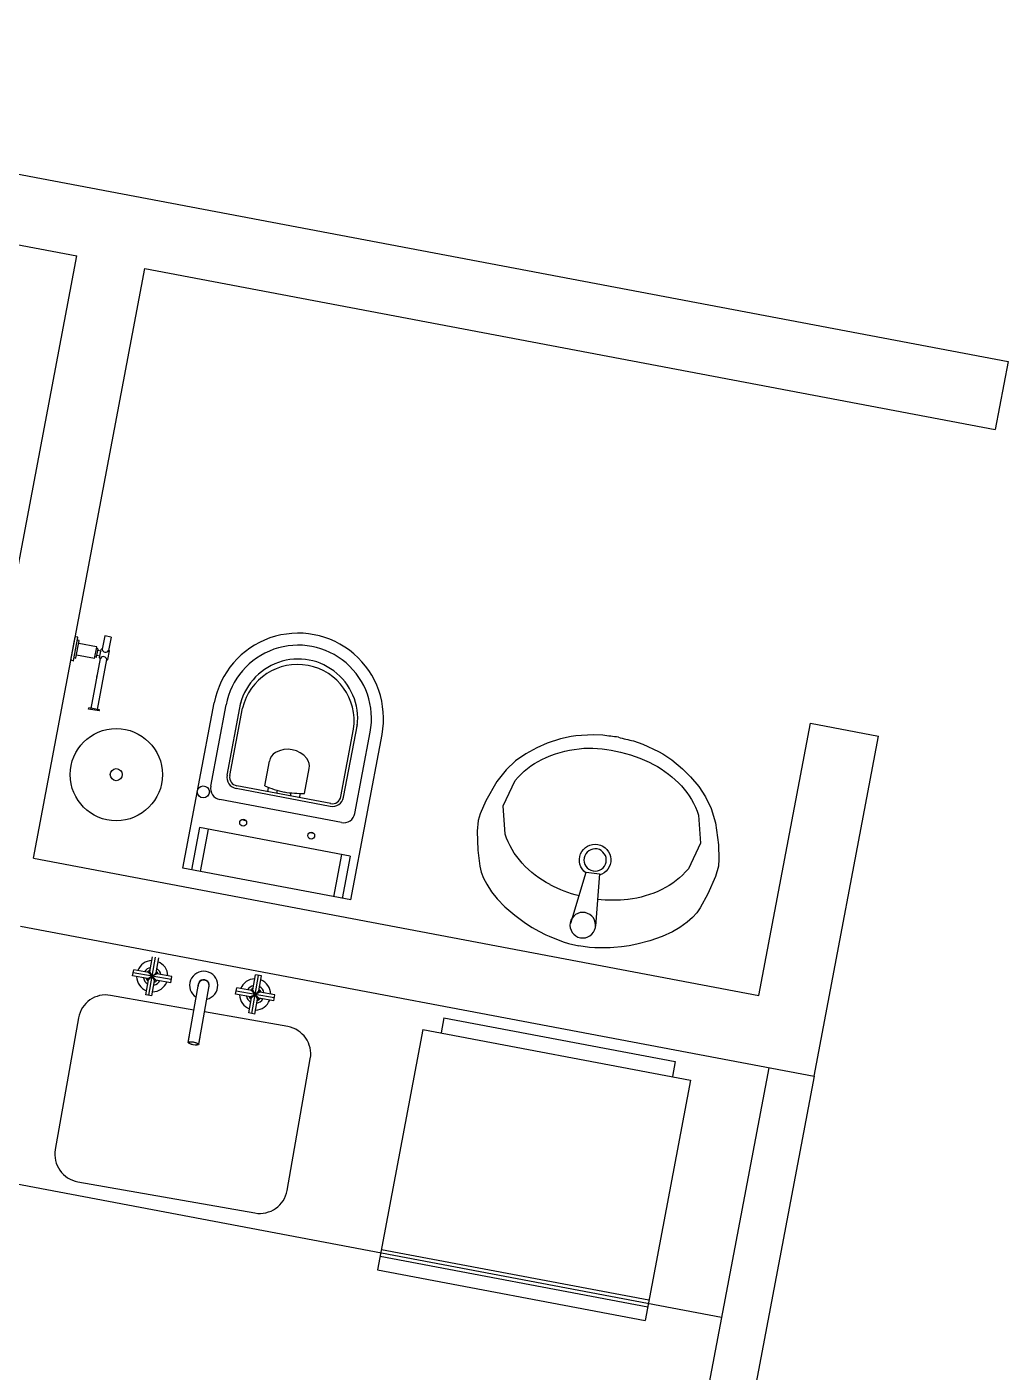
# Model space of a CAD drawing. Header units: inches. Extents: x -18604 to 2753, y -9056 to 3482.
# Drawn here: x -1867 to -1654.4, y -4151.5 to -3860 of the extents above; entities that cross this region are included whole.
import ezdxf

# ---------------------------------------------------------------- set-up
doc = ezdxf.new("R2010")
doc.units = ezdxf.units.IN
doc.linetypes.add('CONTINU', pattern=[0])
for name, color, linetype in [('Linha Fina', 253, 'Continuous'), ('MOVEIS', 2, 'Continuous'), ('Parede', 6, 'Continuous'), ('Parede Baixo', 4, 'Continuous')]:
    doc.layers.add(name, color=color, linetype=linetype)

msp = doc.modelspace()

# ---------------------------------------------------------------- linework, layer by layer
at = {"layer": 'Linha Fina'}
for p, q in [((-1857.49, -3997.29, -1754.51), (-1856.52, -3992.18, -1754.51)), ((-1856.89, -3997.35, -1754.51), (-1855.94, -3992.34, -1754.51)), ((-1855.98, -3992.28, -1754.51), (-1856.52, -3992.18, -1754.51)), ((-1856.38, -3996.79, -1754.51), (-1855.67, -3993.05, -1754.51)), ((-1855.71, -3992.99, -1754.51), (-1856, -3992.94, -1754.51)), ((-1850.13, -3992.02, -1754.51), (-1850.68, -3994.91, -1754.51)), ((-1850.13, -3992.02, -1754.51), (-1850.68, -3994.91, -1754.51)), ((-1848.76, -3992.28, -1754.51), (-1849.3, -3995.17, -1754.51)), ((-1852.38, -3996.93, -1754.51), (-1856.26, -3996.2, -1754.51)), ((-1851.9, -3994.38, -1754.51), (-1855.78, -3993.64, -1754.51)), ((-1852.33, -3996.89, -1754.51), (-1851.86, -3994.44, -1754.51)), ((-1851.91, -3996.56, -1754.51), (-1851.59, -3994.89, -1754.51)), ((-1851.63, -3994.83, -1754.51), (-1851.88, -3994.79, -1754.51)), ((-1851.22, -3996.41, -1754.51), (-1851.86, -3996.29, -1754.51)), ((-1851, -3995.28, -1754.51), (-1851.64, -3995.16, -1754.51)), ((-1851.24, -3996.79, -1754.51), (-1850.88, -3994.93, -1754.51)), ((-1850.68, -3994.91, -1754.51), (-1850.83, -3994.89, -1754.51)), ((-1849.47, -3997.13, -1754.51), (-1849.12, -3995.26, -1754.51)), ((-1849.16, -3995.2, -1754.51), (-1849.3, -3995.17, -1754.51)), ((-1856.95, -3997.39, -1754.51), (-1857.49, -3997.29, -1754.51)), ((-1856.43, -3996.83, -1754.51), (-1856.73, -3996.77, -1754.51)), ((-1853.1, -4007.72, -1754.51), (-1851.05, -3996.88, -1754.51)), ((-1851.96, -3996.6, -1754.51), (-1852.21, -3996.56, -1754.51)), ((-1851.73, -4007.98, -1754.51), (-1849.67, -3997.14, -1754.51)), ((-1851.05, -3996.88, -1754.51), (-1851.2, -3996.85, -1754.51)), ((-1849.53, -3997.17, -1754.51), (-1849.67, -3997.14, -1754.51)), ((-1851.95, -4001.63, -1754.51), (-1851.74, -4000.51, -1754.51)), ((-1853.62, -4007.85, -1754.51), (-1853.58, -4007.63, -1754.51)), ((-1851.34, -4008.28, -1754.51), (-1853.62, -4007.85, -1754.51)), ((-1851.29, -4008.06, -1754.51), (-1853.58, -4007.63, -1754.51)), ((-1851.34, -4008.28, -1754.51), (-1851.29, -4008.06, -1754.51)), ((-1820.45, -4031.82, -1754.51), (-1819.6, -4031.98, -1754.51)), ((-1805.71, -4034.61, -1754.51), (-1804.86, -4034.77, -1754.51))]:
    msp.add_line(p, q, dxfattribs=at)
at = {"layer": 'Linha Fina', "linetype": 'CONTINU'}
for p in [(-1850.03, -3992.04, -1754.51), (-1848.76, -3992.28, -1754.51)]:
    msp.add_line(p, (-1850.13, -3992.02, -1754.51), dxfattribs=at)
at = {"layer": 'Linha Fina', "color": 253, "lineweight": 0}
for p, q in [((-1853.58, -4007.63, -1754.51), (-1853.62, -4007.85, -1754.51)), ((-1853.62, -4007.85, -1754.51), (-1851.34, -4008.28, -1754.51)), ((-1853.1, -4007.72, -1754.51), (-1853.58, -4007.63, -1754.51)), ((-1852.69, -4005.56, -1754.51), (-1853.1, -4007.72, -1754.51)), ((-1851.73, -4007.98, -1754.51), (-1851.32, -4005.82, -1754.51)), ((-1851.29, -4008.06, -1754.51), (-1851.73, -4007.98, -1754.51)), ((-1851.34, -4008.28, -1754.51), (-1851.29, -4008.06, -1754.51))]:
    msp.add_line(p, q, dxfattribs=at)
at = {"layer": 'Linha Fina'}
for radius in [10, 1.31]:
    msp.add_circle((-1847.63, -4022.07, -1754.51), radius, dxfattribs=at)
for centre, radius, start, end in [((-1856, -3992.89, -1754.51), 0.05, 169.2862, 259.2862), ((-1855.99, -3992.33, -1754.51), 0.05, 349.2862, 79.2862), ((-1855.72, -3993.04, -1754.51), 0.05, 349.2862, 79.2862), ((-1851.89, -3994.84, -1754.51), 0.05, 79.2862, 169.2862), ((-1851.91, -3994.43, -1754.51), 0.05, 349.2862, 79.2862), ((-1851.64, -3994.88, -1754.51), 0.05, 349.2862, 79.2862), ((-1850.99, -3995.24, -1754.51), 0.05, 259.2862, 349.2862), ((-1850.84, -3994.93, -1754.51), 0.05, 79.2862, 169.2862), ((-1849.95, -3994.81, -1754.51), 0.74, 188.212, 330.3605), ((-1849.16, -3995.25, -1754.51), 0.05, 349.2862, 79.2862), ((-1856.94, -3997.34, -1754.51), 0.05, 259.2862, 349.2862), ((-1856.74, -3996.82, -1754.51), 0.05, 79.2862, 169.2862), ((-1856.43, -3996.78, -1754.51), 0.05, 259.2862, 349.2862), ((-1852.37, -3996.88, -1754.51), 0.05, 259.2862, 349.2862), ((-1852.2, -3996.51, -1754.51), 0.05, 169.2862, 259.2862), ((-1851.96, -3996.55, -1754.51), 0.05, 259.2862, 349.2862), ((-1851.19, -3996.8, -1754.51), 0.05, 169.2862, 259.2862), ((-1851.23, -3996.46, -1754.51), 0.05, 349.2862, 79.2862), ((-1850.41, -3997.24, -1754.51), 0.74, 8.212, 150.3605), ((-1849.52, -3997.12, -1754.51), 0.05, 259.2862, 349.2862)]:
    msp.add_arc(centre, radius, start, end, dxfattribs=at)
at = {"layer": 'MOVEIS'}
for p, q in [((-1833.19, -4042.35, -1754.51), (-1826.41, -4006.48, -1754.51)), ((-1827.18, -4024.55, -1754.51), (-1823.85, -4006.97, -1754.51)), ((-1823.63, -4022.17, -1754.51), (-1820.65, -4006.42, -1754.51)), ((-1823.04, -4022.28, -1754.51), (-1820.27, -4007.65, -1754.51)), ((-1798.96, -4026.83, -1754.51), (-1796.2, -4012.2, -1754.51)), ((-1798.37, -4026.95, -1754.51), (-1795.39, -4011.2, -1754.51)), ((-1796.84, -4049.23, -1754.51), (-1790.05, -4013.36, -1754.51)), ((-1795.94, -4030.46, -1754.51), (-1792.61, -4012.88, -1754.51)), ((-1815.47, -4024.51, -1754.51), (-1814.45, -4019.13, -1754.51)), ((-1806.82, -4026.15, -1754.51), (-1805.81, -4020.77, -1754.51)), ((-1801.3, -4028.94, -1754.51), (-1821.63, -4025.09, -1754.51)), ((-1801.18, -4028.35, -1754.51), (-1821.52, -4024.5, -1754.51)), ((-1814.79, -4025.77, -1754.51), (-1814.62, -4024.85, -1754.51)), ((-1812.83, -4026.14, -1754.51), (-1812.7, -4025.47, -1754.51)), ((-1763.81, -4028.84, -1754.51), (-1761.2, -4023.31, -1754.51)), ((-1798.86, -4032.45, -1754.51), (-1825.19, -4027.47, -1754.51)), ((-1809.88, -4026.7, -1754.51), (-1809.75, -4026.03, -1754.51)), ((-1807.91, -4027.07, -1754.51), (-1807.74, -4026.15, -1754.51)), ((-1763.4, -4034.95, -1754.51), (-1763.81, -4028.84, -1754.51)), ((-1721.47, -4030.83, -1754.51), (-1721.06, -4036.93, -1754.51)), ((-1829.62, -4033.56, -1754.51), (-1831.35, -4042.7, -1754.51)), ((-1796.96, -4039.74, -1754.51), (-1829.62, -4033.56, -1754.51)), ((-1827.73, -4033.92, -1754.51), (-1829.46, -4043.05, -1754.51)), ((-1721.06, -4036.93, -1754.51), (-1723.67, -4042.46, -1754.51)), ((-1798.84, -4039.38, -1754.51), (-1800.57, -4048.52, -1754.51)), ((-1796.96, -4039.74, -1754.51), (-1798.69, -4048.88, -1754.51)), ((-1796.84, -4049.23, -1754.51), (-1833.19, -4042.35, -1754.51)), ((-1749.15, -4054.29, -1754.51), (-1745.81, -4043.17, -1754.51)), ((-1745.81, -4043.17, -1754.51), (-1742.97, -4043.58, -1754.51)), ((-1742.97, -4043.58, -1754.51), (-1743.79, -4054.89, -1754.51)), ((-1840.57, -4069.89, -1754.51), (-1839.11, -4061.63, -1754.51)), ((-1840.35, -4064.75, -1754.51), (-1839.78, -4061.52, -1754.51)), ((-1839.02, -4064.99, -1754.51), (-1838.44, -4061.75, -1754.51)), ((-1844.09, -4065.7, -1754.51), (-1843.85, -4064.36, -1754.51)), ((-1840.85, -4066.27, -1754.51), (-1844.09, -4065.7, -1754.51)), ((-1835.72, -4066.49, -1754.51), (-1843.97, -4065.03, -1754.51)), ((-1840.62, -4064.93, -1754.51), (-1843.85, -4064.36, -1754.51)), ((-1840.85, -4066.27, -1754.51), (-1840.83, -4066.26, -1754.51)), ((-1840.85, -4066.27, -1754.51), (-1840.85, -4066.27, -1754.51)), ((-1840.83, -4066.26, -1754.51), (-1840.81, -4066.25, -1754.51)), ((-1840.81, -4066.25, -1754.51), (-1840.78, -4066.24, -1754.51)), ((-1840.78, -4066.24, -1754.51), (-1840.75, -4066.22, -1754.51)), ((-1840.75, -4066.22, -1754.51), (-1840.72, -4066.2, -1754.51)), ((-1840.72, -4066.2, -1754.51), (-1840.71, -4066.2, -1754.51)), ((-1840.71, -4066.2, -1754.51), (-1840.7, -4066.2, -1754.51)), ((-1840.7, -4066.19, -1754.51), (-1840.65, -4066.17, -1754.51)), ((-1840.7, -4066.2, -1754.51), (-1840.7, -4066.19, -1754.51)), ((-1839.01, -4064.99, -1754.51), (-1840.67, -4066.53, -1754.51)), ((-1840.65, -4066.17, -1754.51), (-1840.61, -4066.15, -1754.51)), ((-1839.84, -4065.76, -1754.51), (-1840.62, -4064.93, -1754.51)), ((-1840.61, -4066.15, -1754.51), (-1840.56, -4066.12, -1754.51)), ((-1840.56, -4066.12, -1754.51), (-1840.55, -4066.12, -1754.51)), ((-1840.55, -4066.12, -1754.51), (-1840.49, -4066.09, -1754.51)), ((-1840.55, -4066.12, -1754.51), (-1840.55, -4066.12, -1754.51)), ((-1840.55, -4066.12, -1754.51), (-1840.55, -4066.12, -1754.51)), ((-1840.49, -4066.09, -1754.51), (-1840.43, -4066.06, -1754.51)), ((-1840.43, -4066.06, -1754.51), (-1840.37, -4066.03, -1754.51)), ((-1840.37, -4066.03, -1754.51), (-1840.36, -4066.02, -1754.51)), ((-1840.36, -4066.02, -1754.51), (-1840.35, -4066.02, -1754.51)), ((-1839.33, -4066.77, -1754.51), (-1840.35, -4064.75, -1754.51)), ((-1840.35, -4066.02, -1754.51), (-1840.29, -4065.99, -1754.51)), ((-1840.35, -4066.02, -1754.51), (-1840.35, -4066.02, -1754.51)), ((-1840.29, -4065.99, -1754.51), (-1840.24, -4065.96, -1754.51)), ((-1840.24, -4065.96, -1754.51), (-1840.19, -4065.93, -1754.51)), ((-1840.19, -4065.93, -1754.51), (-1840.16, -4065.92, -1754.51)), ((-1840.16, -4065.92, -1754.51), (-1840.13, -4065.91, -1754.51)), ((-1840.13, -4065.91, -1754.51), (-1840.1, -4065.89, -1754.51)), ((-1840.1, -4065.89, -1754.51), (-1840.02, -4065.85, -1754.51)), ((-1840.02, -4065.85, -1754.51), (-1839.93, -4065.8, -1754.51)), ((-1839.93, -4065.8, -1754.51), (-1839.84, -4065.76, -1754.51)), ((-1838.83, -4065.25, -1754.51), (-1839.84, -4065.76, -1754.51)), ((-1839.84, -4065.76, -1754.51), (-1839.77, -4065.83, -1754.51)), ((-1839.77, -4065.83, -1754.51), (-1839.71, -4065.9, -1754.51)), ((-1839.71, -4065.9, -1754.51), (-1839.64, -4065.97, -1754.51)), ((-1839.64, -4065.97, -1754.51), (-1839.62, -4066, -1754.51)), ((-1839.62, -4066, -1754.51), (-1839.6, -4066.02, -1754.51)), ((-1839.6, -4066.02, -1754.51), (-1839.58, -4066.04, -1754.51)), ((-1839.58, -4066.04, -1754.51), (-1839.54, -4066.09, -1754.51)), ((-1839.54, -4066.09, -1754.51), (-1839.5, -4066.13, -1754.51)), ((-1839.5, -4066.13, -1754.51), (-1839.45, -4066.17, -1754.51)), ((-1839.45, -4066.17, -1754.51), (-1839.45, -4066.18, -1754.51)), ((-1839.45, -4066.18, -1754.51), (-1839.44, -4066.19, -1754.51)), ((-1839.44, -4066.19, -1754.51), (-1839.44, -4066.19, -1754.51)), ((-1839.44, -4066.19, -1754.51), (-1839.39, -4066.24, -1754.51)), ((-1839.39, -4066.24, -1754.51), (-1839.34, -4066.29, -1754.51)), ((-1839.34, -4066.29, -1754.51), (-1839.3, -4066.34, -1754.51)), ((-1839.3, -4066.34, -1754.51), (-1839.3, -4066.34, -1754.51)), ((-1839.3, -4066.34, -1754.51), (-1839.3, -4066.34, -1754.51)), ((-1839.3, -4066.34, -1754.51), (-1839.29, -4066.34, -1754.51)), ((-1839.29, -4066.34, -1754.51), (-1839.26, -4066.39, -1754.51)), ((-1835.6, -4065.82, -1754.51), (-1838.83, -4065.25, -1754.51)), ((-1835.83, -4067.16, -1754.51), (-1835.6, -4065.82, -1754.51)), ((-1818.26, -4073.82, -1754.51), (-1816.81, -4065.57, -1754.51)), ((-1818.05, -4068.69, -1754.51), (-1817.48, -4065.45, -1754.51)), ((-1816.14, -4065.69, -1754.51), (-1817.48, -4065.45, -1754.51)), ((-1816.71, -4068.92, -1754.51), (-1816.14, -4065.69, -1754.51)), ((-1841.24, -4069.77, -1754.51), (-1840.67, -4066.53, -1754.51)), ((-1839.9, -4070, -1754.51), (-1839.33, -4066.77, -1754.51)), ((-1839.26, -4066.39, -1754.51), (-1839.22, -4066.42, -1754.51)), ((-1839.22, -4066.42, -1754.51), (-1839.19, -4066.46, -1754.51)), ((-1839.19, -4066.46, -1754.51), (-1839.18, -4066.47, -1754.51)), ((-1839.18, -4066.47, -1754.51), (-1839.18, -4066.47, -1754.51)), ((-1839.18, -4066.47, -1754.51), (-1839.17, -4066.48, -1754.51)), ((-1839.17, -4066.48, -1754.51), (-1839.15, -4066.5, -1754.51)), ((-1839.15, -4066.5, -1754.51), (-1839.12, -4066.53, -1754.51)), ((-1839.12, -4066.53, -1754.51), (-1839.1, -4066.55, -1754.51)), ((-1839.1, -4066.55, -1754.51), (-1839.08, -4066.57, -1754.51)), ((-1839.08, -4066.57, -1754.51), (-1839.07, -4066.58, -1754.51)), ((-1839.07, -4066.58, -1754.51), (-1839.07, -4066.59, -1754.51)), ((-1835.83, -4067.16, -1754.51), (-1839.07, -4066.59, -1754.51)), ((-1832.06, -4080.09, -1754.51), (-1829.82, -4067.45, -1754.51)), ((-1829.76, -4080.49, -1754.51), (-1827.53, -4067.86, -1754.51)), ((-1821.78, -4069.64, -1754.51), (-1821.54, -4068.3, -1754.51)), ((-1813.41, -4070.43, -1754.51), (-1821.66, -4068.97, -1754.51)), ((-1818.31, -4068.87, -1754.51), (-1821.54, -4068.3, -1754.51)), ((-1818.3, -4068.87, -1754.51), (-1818.31, -4068.87, -1754.51)), ((-1818.29, -4068.89, -1754.51), (-1818.3, -4068.87, -1754.51)), ((-1818.28, -4068.91, -1754.51), (-1818.29, -4068.89, -1754.51)), ((-1818.26, -4068.93, -1754.51), (-1818.28, -4068.91, -1754.51)), ((-1818.23, -4068.95, -1754.51), (-1818.26, -4068.93, -1754.51)), ((-1818.21, -4068.98, -1754.51), (-1818.23, -4068.95, -1754.51)), ((-1818.2, -4068.99, -1754.51), (-1818.21, -4068.98, -1754.51)), ((-1818.19, -4069, -1754.51), (-1818.2, -4068.99, -1754.51)), ((-1818.2, -4068.99, -1754.51), (-1818.2, -4068.99, -1754.51)), ((-1818.16, -4069.03, -1754.51), (-1818.19, -4069, -1754.51)), ((-1818.12, -4069.07, -1754.51), (-1818.16, -4069.03, -1754.51)), ((-1818.08, -4069.11, -1754.51), (-1818.12, -4069.07, -1754.51)), ((-1818.08, -4069.12, -1754.51), (-1818.08, -4069.11, -1754.51)), ((-1818.03, -4069.17, -1754.51), (-1818.08, -4069.12, -1754.51)), ((-1818.08, -4069.12, -1754.51), (-1818.08, -4069.12, -1754.51)), ((-1818.08, -4069.12, -1754.51), (-1818.08, -4069.12, -1754.51)), ((-1817.02, -4070.71, -1754.51), (-1818.05, -4068.69, -1754.51)), ((-1817.99, -4069.22, -1754.51), (-1818.03, -4069.17, -1754.51)), ((-1817.94, -4069.26, -1754.51), (-1817.99, -4069.22, -1754.51)), ((-1817.93, -4069.27, -1754.51), (-1817.94, -4069.26, -1754.51)), ((-1817.93, -4069.28, -1754.51), (-1817.93, -4069.27, -1754.51)), ((-1817.92, -4069.28, -1754.51), (-1817.93, -4069.28, -1754.51)), ((-1816.71, -4068.92, -1754.51), (-1817.54, -4069.7, -1754.51)), ((-1816.53, -4069.19, -1754.51), (-1817.54, -4069.7, -1754.51)), ((-1813.29, -4069.76, -1754.51), (-1816.53, -4069.19, -1754.51)), ((-1830.8, -4073.09, -1817.95), (-1848.86, -4069.9, -1817.95)), ((-1839.9, -4070, -1754.51), (-1841.24, -4069.77, -1754.51)), ((-1818.55, -4070.21, -1754.51), (-1821.78, -4069.64, -1754.51)), ((-1818.93, -4073.71, -1754.51), (-1818.36, -4070.47, -1754.51)), ((-1818.55, -4070.21, -1754.51), (-1818.54, -4070.21, -1754.51)), ((-1818.54, -4070.21, -1754.51), (-1818.53, -4070.2, -1754.51)), ((-1818.53, -4070.2, -1754.51), (-1818.5, -4070.19, -1754.51)), ((-1818.5, -4070.19, -1754.51), (-1818.48, -4070.17, -1754.51)), ((-1818.48, -4070.17, -1754.51), (-1818.44, -4070.16, -1754.51)), ((-1818.44, -4070.16, -1754.51), (-1818.41, -4070.14, -1754.51)), ((-1818.41, -4070.14, -1754.51), (-1818.4, -4070.14, -1754.51)), ((-1818.4, -4070.14, -1754.51), (-1818.4, -4070.13, -1754.51)), ((-1818.4, -4070.13, -1754.51), (-1818.39, -4070.13, -1754.51)), ((-1818.39, -4070.13, -1754.51), (-1818.35, -4070.11, -1754.51)), ((-1818.35, -4070.46, -1754.51), (-1818.36, -4070.47, -1754.51)), ((-1818.36, -4070.47, -1754.51), (-1818.36, -4070.47, -1754.51)), ((-1818.35, -4070.11, -1754.51), (-1818.3, -4070.08, -1754.51)), ((-1818.33, -4070.44, -1754.51), (-1818.35, -4070.46, -1754.51)), ((-1818.3, -4070.42, -1754.51), (-1818.33, -4070.44, -1754.51)), ((-1818.3, -4070.08, -1754.51), (-1818.25, -4070.06, -1754.51)), ((-1818.28, -4070.39, -1754.51), (-1818.3, -4070.42, -1754.51)), ((-1818.25, -4070.37, -1754.51), (-1818.28, -4070.39, -1754.51)), ((-1818.25, -4070.06, -1754.51), (-1818.25, -4070.06, -1754.51)), ((-1818.25, -4070.06, -1754.51), (-1818.24, -4070.06, -1754.51)), ((-1818.24, -4070.36, -1754.51), (-1818.25, -4070.36, -1754.51)), ((-1818.25, -4070.36, -1754.51), (-1818.25, -4070.37, -1754.51)), ((-1818.24, -4070.05, -1754.51), (-1818.18, -4070.02, -1754.51)), ((-1818.24, -4070.06, -1754.51), (-1818.24, -4070.05, -1754.51)), ((-1818.2, -4070.32, -1754.51), (-1818.24, -4070.35, -1754.51)), ((-1818.24, -4070.35, -1754.51), (-1818.24, -4070.36, -1754.51)), ((-1818.16, -4070.28, -1754.51), (-1818.2, -4070.32, -1754.51)), ((-1818.18, -4070.02, -1754.51), (-1818.12, -4070, -1754.51)), ((-1818.12, -4070.24, -1754.51), (-1818.16, -4070.28, -1754.51)), ((-1818.12, -4070, -1754.51), (-1818.06, -4069.97, -1754.51)), ((-1818.11, -4070.24, -1754.51), (-1818.12, -4070.24, -1754.51)), ((-1818.12, -4070.24, -1754.51), (-1818.12, -4070.24, -1754.51)), ((-1818.07, -4070.19, -1754.51), (-1818.11, -4070.24, -1754.51)), ((-1818.11, -4070.24, -1754.51), (-1818.11, -4070.24, -1754.51)), ((-1818.02, -4070.15, -1754.51), (-1818.07, -4070.19, -1754.51)), ((-1818.06, -4069.97, -1754.51), (-1818.06, -4069.96, -1754.51)), ((-1818.06, -4069.96, -1754.51), (-1818.05, -4069.96, -1754.51)), ((-1818.05, -4069.96, -1754.51), (-1818.04, -4069.95, -1754.51)), ((-1818.04, -4069.95, -1754.51), (-1817.99, -4069.93, -1754.51)), ((-1817.97, -4070.1, -1754.51), (-1818.02, -4070.15, -1754.51)), ((-1817.99, -4069.93, -1754.51), (-1817.93, -4069.9, -1754.51)), ((-1817.96, -4070.1, -1754.51), (-1817.97, -4070.1, -1754.51)), ((-1817.95, -4070.08, -1754.51), (-1817.96, -4070.09, -1754.51)), ((-1817.96, -4070.09, -1754.51), (-1817.96, -4070.1, -1754.51)), ((-1817.91, -4070.04, -1754.51), (-1817.95, -4070.08, -1754.51)), ((-1817.93, -4069.9, -1754.51), (-1817.88, -4069.87, -1754.51)), ((-1817.88, -4069.33, -1754.51), (-1817.92, -4069.28, -1754.51)), ((-1817.86, -4070, -1754.51), (-1817.91, -4070.04, -1754.51)), ((-1817.84, -4069.37, -1754.51), (-1817.88, -4069.33, -1754.51)), ((-1817.88, -4069.87, -1754.51), (-1817.85, -4069.86, -1754.51)), ((-1817.82, -4069.96, -1754.51), (-1817.86, -4070, -1754.51)), ((-1817.85, -4069.86, -1754.51), (-1817.82, -4069.84, -1754.51)), ((-1817.8, -4069.42, -1754.51), (-1817.84, -4069.37, -1754.51)), ((-1817.82, -4069.84, -1754.51), (-1817.8, -4069.83, -1754.51)), ((-1817.79, -4069.94, -1754.51), (-1817.82, -4069.96, -1754.51)), ((-1817.78, -4069.44, -1754.51), (-1817.8, -4069.42, -1754.51)), ((-1817.8, -4069.83, -1754.51), (-1817.71, -4069.79, -1754.51)), ((-1817.77, -4069.92, -1754.51), (-1817.79, -4069.94, -1754.51)), ((-1817.76, -4069.46, -1754.51), (-1817.78, -4069.44, -1754.51)), ((-1817.75, -4069.9, -1754.51), (-1817.77, -4069.92, -1754.51)), ((-1817.74, -4069.48, -1754.51), (-1817.76, -4069.46, -1754.51)), ((-1817.68, -4069.83, -1754.51), (-1817.75, -4069.9, -1754.51)), ((-1817.67, -4069.55, -1754.51), (-1817.74, -4069.48, -1754.51)), ((-1817.71, -4069.79, -1754.51), (-1817.62, -4069.74, -1754.51)), ((-1817.61, -4069.76, -1754.51), (-1817.68, -4069.83, -1754.51)), ((-1817.6, -4069.63, -1754.51), (-1817.67, -4069.55, -1754.51)), ((-1817.62, -4069.74, -1754.51), (-1817.54, -4069.7, -1754.51)), ((-1817.54, -4069.7, -1754.51), (-1817.61, -4069.76, -1754.51)), ((-1817.54, -4069.7, -1754.51), (-1817.6, -4069.63, -1754.51)), ((-1817.59, -4073.94, -1754.51), (-1817.02, -4070.71, -1754.51)), ((-1817.54, -4069.7, -1754.51), (-1817.47, -4069.77, -1754.51)), ((-1817.47, -4069.77, -1754.51), (-1817.4, -4069.84, -1754.51)), ((-1817.4, -4069.84, -1754.51), (-1817.34, -4069.91, -1754.51)), ((-1817.34, -4069.91, -1754.51), (-1817.31, -4069.93, -1754.51)), ((-1817.31, -4069.93, -1754.51), (-1817.29, -4069.96, -1754.51)), ((-1817.29, -4069.96, -1754.51), (-1817.27, -4069.98, -1754.51)), ((-1817.27, -4069.98, -1754.51), (-1817.23, -4070.02, -1754.51)), ((-1817.23, -4070.02, -1754.51), (-1817.19, -4070.07, -1754.51)), ((-1817.19, -4070.07, -1754.51), (-1817.15, -4070.11, -1754.51)), ((-1817.15, -4070.11, -1754.51), (-1817.14, -4070.12, -1754.51)), ((-1817.14, -4070.12, -1754.51), (-1817.14, -4070.12, -1754.51)), ((-1817.14, -4070.12, -1754.51), (-1817.13, -4070.13, -1754.51)), ((-1817.13, -4070.13, -1754.51), (-1817.08, -4070.18, -1754.51)), ((-1817.08, -4070.18, -1754.51), (-1817.04, -4070.23, -1754.51)), ((-1817.04, -4070.23, -1754.51), (-1817, -4070.27, -1754.51)), ((-1817, -4070.27, -1754.51), (-1816.99, -4070.28, -1754.51)), ((-1816.99, -4070.28, -1754.51), (-1816.99, -4070.28, -1754.51)), ((-1816.99, -4070.28, -1754.51), (-1816.99, -4070.28, -1754.51)), ((-1816.99, -4070.28, -1754.51), (-1816.95, -4070.32, -1754.51)), ((-1816.95, -4070.32, -1754.51), (-1816.91, -4070.36, -1754.51)), ((-1816.91, -4070.36, -1754.51), (-1816.88, -4070.4, -1754.51)), ((-1816.88, -4070.4, -1754.51), (-1816.87, -4070.4, -1754.51)), ((-1816.87, -4070.4, -1754.51), (-1816.87, -4070.41, -1754.51)), ((-1816.87, -4070.41, -1754.51), (-1816.87, -4070.41, -1754.51)), ((-1816.87, -4070.41, -1754.51), (-1816.84, -4070.44, -1754.51)), ((-1816.84, -4070.44, -1754.51), (-1816.82, -4070.47, -1754.51)), ((-1816.82, -4070.47, -1754.51), (-1816.79, -4070.49, -1754.51)), ((-1816.79, -4070.49, -1754.51), (-1816.78, -4070.51, -1754.51)), ((-1816.78, -4070.51, -1754.51), (-1816.77, -4070.52, -1754.51)), ((-1816.77, -4070.52, -1754.51), (-1816.76, -4070.52, -1754.51)), ((-1813.53, -4071.09, -1754.51), (-1816.76, -4070.52, -1754.51)), ((-1813.53, -4071.09, -1754.51), (-1813.29, -4069.76, -1754.51)), ((-1855.81, -4074.77, -1817.95), (-1860.85, -4103.33, -1817.95)), ((-1810.45, -4076.68, -1817.95), (-1828.51, -4073.5, -1817.95)), ((-1817.59, -4073.94, -1754.51), (-1818.93, -4073.71, -1754.51)), ((-1776.63, -4074.78, -1691.07), (-1777.25, -4078.03, -1691.07)), ((-1776.63, -4074.78, -1691.07), (-1726.52, -4084.26, -1691.07)), ((-1781.18, -4077.28, -1691.07), (-1791.03, -4129.36, -1691.07)), ((-1781.18, -4077.28, -1691.07), (-1723.2, -4088.25, -1691.07)), ((-1832.06, -4080.11, -1754.51), (-1831.79, -4078.57, -1754.51)), ((-1832.06, -4080.09, -1754.51), (-1831.92, -4080, -1754.51)), ((-1832.02, -4080.21, -1754.51), (-1832.06, -4080.09, -1754.51)), ((-1831.81, -4080.36, -1754.51), (-1832.02, -4080.21, -1754.51)), ((-1831.92, -4080, -1754.51), (-1831.65, -4079.95, -1754.51)), ((-1831.79, -4080.09, -1754.51), (-1831.83, -4080.19, -1754.51)), ((-1831.83, -4080.19, -1754.51), (-1831.7, -4080.31, -1754.51)), ((-1831.44, -4080.5, -1754.51), (-1831.81, -4080.36, -1754.51)), ((-1831.58, -4080.03, -1754.51), (-1831.79, -4080.09, -1754.51)), ((-1831.7, -4080.31, -1754.51), (-1831.39, -4080.44, -1754.51)), ((-1831.65, -4079.95, -1754.51), (-1831.28, -4079.96, -1754.51)), ((-1831.25, -4080.02, -1754.51), (-1831.58, -4080.03, -1754.51)), ((-1830.96, -4080.61, -1754.51), (-1831.44, -4080.5, -1754.51)), ((-1831.39, -4080.44, -1754.51), (-1830.95, -4080.55, -1754.51)), ((-1831.28, -4079.96, -1754.51), (-1830.86, -4080.01, -1754.51)), ((-1830.87, -4080.07, -1754.51), (-1831.25, -4080.02, -1754.51)), ((-1830.47, -4080.67, -1754.51), (-1830.96, -4080.61, -1754.51)), ((-1830.95, -4080.55, -1754.51), (-1830.51, -4080.6, -1754.51)), ((-1830.49, -4080.16, -1754.51), (-1830.87, -4080.07, -1754.51)), ((-1830.86, -4080.01, -1754.51), (-1830.44, -4080.11, -1754.51)), ((-1830.51, -4080.6, -1754.51), (-1830.17, -4080.58, -1754.51)), ((-1830.18, -4080.28, -1754.51), (-1830.49, -4080.16, -1754.51)), ((-1830.08, -4080.66, -1754.51), (-1830.47, -4080.67, -1754.51)), ((-1830.44, -4080.11, -1754.51), (-1830.09, -4080.23, -1754.51)), ((-1830.01, -4080.4, -1754.51), (-1830.18, -4080.28, -1754.51)), ((-1830.17, -4080.58, -1754.51), (-1830, -4080.51, -1754.51)), ((-1830.09, -4080.23, -1754.51), (-1829.85, -4080.36, -1754.51)), ((-1829.83, -4080.6, -1754.51), (-1830.08, -4080.66, -1754.51)), ((-1830, -4080.51, -1754.51), (-1830.01, -4080.4, -1754.51)), ((-1829.85, -4080.36, -1754.51), (-1829.76, -4080.49, -1754.51)), ((-1829.76, -4080.49, -1754.51), (-1829.83, -4080.6, -1754.51)), ((-1829.76, -4080.51, -1754.51), (-1829.49, -4078.98, -1754.51)), ((-1810.63, -4112.19, -1817.95), (-1805.59, -4083.64, -1817.95)), ((-1726.52, -4084.26, -1691.07), (-1727.13, -4087.51, -1691.07)), ((-1723.2, -4088.25, -1691.07), (-1733.06, -4140.33, -1691.07)), ((-1878.61, -4108.94, -1754.51), (-1716.49, -4139.61, -1754.51)), ((-1855.99, -4110.28, -1817.95), (-1817.58, -4117.06, -1817.95)), ((-1790.47, -4126.41, -1691.07), (-1732.5, -4137.38, -1691.07)), ((-1790.19, -4124.94, -1691.07), (-1732.22, -4135.91, -1691.07)), ((-1791.03, -4129.36, -1691.07), (-1733.06, -4140.33, -1691.07))]:
    msp.add_line(p, q, dxfattribs=at)
for points in [[(-1738.84, -4013.95, -0.021013), (-1742.18, -4013.51), (-1744.32, -4013.46), (-1748.09, -4013.66), (-1749.09, -4013.78), (-1751.39, -4014.28), (-1754.31, -4015.26), (-1756.49, -4016.23), (-1758.93, -4017.57), (-1761.12, -4019.1), (-1763.18, -4021.02), (-1765.19, -4023.58), (-1767.54, -4027.77), (-1768.77, -4030.6), (-1769.2, -4032.04), (-1769.46, -4034.35), (-1769.3, -4038.45), (-1768.86, -4041.9), (-1768.55, -4043.21), (-1768.06, -4044.47), (-1767.38, -4045.8), (-1766.31, -4047.47), (-1765.13, -4048.96), (-1763.42, -4050.72), (-1761.31, -4052.53), (-1758.97, -4054.27), (-1757.52, -4055.21), (-1756.07, -4056.01), (-1754.58, -4056.76), (-1753.83, -4057.09), (-1750.78, -4058.29), (-1749.65, -4058.65), (-1747.39, -4059.15)], [(-1738.84, -4013.95, 0.021013), (-1735.56, -4014.76), (-1733.56, -4015.49), (-1730.13, -4017.06), (-1729.24, -4017.53), (-1727.28, -4018.85), (-1724.92, -4020.82), (-1723.24, -4022.52), (-1721.45, -4024.66), (-1719.98, -4026.89), (-1718.76, -4029.42), (-1717.83, -4032.54), (-1717.17, -4037.3), (-1717.06, -4040.38), (-1717.19, -4041.88), (-1717.79, -4044.13), (-1719.43, -4047.89), (-1721.1, -4050.93), (-1721.88, -4052.04), (-1722.79, -4053.03), (-1723.91, -4054.03), (-1725.51, -4055.19), (-1727.15, -4056.15), (-1729.39, -4057.16), (-1732.02, -4058.07), (-1734.83, -4058.84), (-1736.52, -4059.18), (-1738.16, -4059.4), (-1739.83, -4059.55), (-1740.64, -4059.58), (-1743.92, -4059.59), (-1745.11, -4059.51), (-1747.39, -4059.15)]]:
    msp.add_lwpolyline(points, format="xyb", dxfattribs=at)
for centre, radius in [((-1828.78, -4025.82, -1754.51), 1.31), ((-1820.14, -4032.5, -1754.51), 0.75), ((-1805.4, -4035.29, -1754.51), 0.75)]:
    msp.add_circle(centre, radius, dxfattribs=at)
for centre, radius, start, end in [((-1808.23, -4009.92, -1754.51), 18.5, 349.2862, 169.2862), ((-1808.23, -4009.92, -1754.51), 15.9, 349.2862, 169.2862), ((-1808.23, -4009.92, -1754.51), 12.9, 349.2862, 169.2862), ((-1808.34, -4010.47, -1754.51), 12.26, 351.8868, 166.6857), ((-1810.49, -4021.88, -1754.51), 5.3, 38.454, 120.1185), ((-1811.8, -4019.63, -1754.51), 2.7, 120.1185, 169.2862), ((-1808.46, -4020.27, -1754.51), 2.7, 349.2862, 38.454), ((-1821.17, -4022.63, -1754.51), 2.5, 169.2862, 259.2862), ((-1821.17, -4022.63, -1754.51), 1.9, 169.2862, 259.2862), ((-1824.72, -4025.01, -1754.51), 2.5, 169.2862, 259.2862), ((-1806.11, -4001.96, -1754.51), 24.42, 247.4532, 257.8598), ((-1807.3, -4001.73, -1754.51), 24.42, 260.7127, 271.1193), ((-1800.83, -4026.48, -1754.51), 2.5, 259.2862, 349.2862), ((-1800.83, -4026.48, -1754.51), 1.9, 259.2862, 349.2862), ((-1798.39, -4030, -1754.51), 2.5, 259.2862, 349.2862), ((-1839.84, -4065.76, -1754.51), 3.38, 91.6068, 158.3739), ((-1839.84, -4065.76, -1754.51), 3.38, 1.6051, 68.3758), ((-1839.84, -4065.76, -1754.51), 3.38, 181.6045, 248.3721), ((-1839.84, -4065.76, -1754.51), 1.93, 190.5916, 239.3822), ((-1839.84, -4065.76, -1754.51), 1.93, 100.5967, 149.3863), ((-1839.84, -4065.76, -1754.51), 1.39, 199.1851, 230.7881), ((-1839.84, -4065.76, -1754.51), 1.36, 199.9882, 229.9847), ((-1839.84, -4065.76, -1754.51), 1.39, 109.1906, 140.7924), ((-1839.84, -4065.76, -1754.51), 1.36, 109.9941, 139.9882), ((-1840.89, -4066.49, -1754.51), 0.226, 349.9644, 80.0151), ((-1840.58, -4064.71, -1754.51), 0.226, 259.9634, 350.0149), ((-1838.79, -4065.03, -1754.51), 0.226, 169.9648, 260.0144), ((-1839.84, -4065.76, -1754.51), 1.36, 19.9904, 49.994), ((-1839.84, -4065.76, -1754.51), 1.39, 19.1865, 50.7982), ((-1839.84, -4065.76, -1754.51), 1.93, 10.5938, 59.3895), ((-1828.69, -4067.73, -1754.51), 3.06, 282.4221, 237.5568), ((-1817.54, -4069.7, -1754.51), 3.38, 91.6067, 158.3738), ((-1839.84, -4065.76, -1754.51), 3.38, 271.6031, 338.3744), ((-1839.84, -4065.76, -1754.51), 1.93, 280.5894, 329.3861), ((-1839.84, -4065.76, -1754.51), 1.36, 289.9847, 319.9905), ((-1839.84, -4065.76, -1754.51), 1.39, 289.1809, 320.7938), ((-1839.11, -4066.81, -1754.51), 0.226, 79.9638, 170.0144), ((-1828.69, -4067.73, -1754.51), 1.22, 332.5418, 187.4371), ((-1828.69, -4067.73, -1754.51), 1.17, 353.7198, 166.2591), ((-1817.54, -4069.7, -1754.51), 1.93, 100.596, 149.3851), ((-1817.54, -4069.7, -1754.51), 1.39, 109.1906, 140.7924), ((-1817.54, -4069.7, -1754.51), 1.36, 109.994, 139.9882), ((-1818.27, -4068.65, -1754.51), 0.226, 259.9641, 350.0151), ((-1816.49, -4068.96, -1754.51), 0.226, 169.9651, 260.0144), ((-1817.54, -4069.7, -1754.51), 1.36, 19.9903, 49.9939), ((-1817.54, -4069.7, -1754.51), 1.39, 19.1865, 50.7982), ((-1817.54, -4069.7, -1754.51), 1.93, 10.5927, 59.3888), ((-1817.54, -4069.7, -1754.51), 3.38, 1.6051, 68.3757), ((-1849.9, -4075.81, -1817.95), 6, 79.9895, 169.9895), ((-1817.54, -4069.7, -1754.51), 3.38, 181.6045, 248.3722), ((-1817.54, -4069.7, -1754.51), 1.93, 190.5928, 239.3829), ((-1817.54, -4069.7, -1754.51), 1.39, 199.1851, 230.7883), ((-1817.54, -4069.7, -1754.51), 1.36, 199.9881, 229.9845), ((-1818.59, -4070.43, -1754.51), 0.226, 349.9632, 80.0147), ((-1817.54, -4069.7, -1754.51), 3.38, 271.6032, 338.3745), ((-1817.54, -4069.7, -1754.51), 1.93, 280.5901, 329.3873), ((-1817.54, -4069.7, -1754.51), 1.39, 289.1809, 320.7939), ((-1817.54, -4069.7, -1754.51), 1.36, 289.9848, 319.9905), ((-1816.8, -4070.75, -1754.51), 0.226, 79.964, 170.0133), ((-1811.5, -4082.59, -1817.95), 6, 349.9895, 79.9895), ((-1854.94, -4104.37, -1817.95), 6, 169.9895, 259.9895), ((-1816.54, -4111.15, -1817.95), 6, 259.9895, 349.9895)]:
    msp.add_arc(centre, radius, start, end, dxfattribs=at)
at = {"layer": 'MOVEIS', "extrusion": (0, 0, -1)}
for centre, major_axis, start_param, end_param in [((-1744.58, -4041.13, -1754.51), (-17.56, 17.56), 0.333388, 0.673831), ((-1744.88, -4038.41, -1754.51), (-15.62, 15.62), 0.673831, 1.035001), ((-1747.8, -4034.49, -1754.51), (12.34, 12.34), 4.62256, 5.045777), ((-1744.85, -4045.68, -1754.51), (-20.64, 20.64), 0.972388, 1.270946), ((-1741.73, -4039.77, -1754.51), (15.91, 15.91), -0.29985, 0.040592), ((-1738.02, -4036.34, -1754.51), (-12.34, 12.34), 1.611388, 2.034605), ((-1746.85, -4029.43, -1754.51), (12.34, 12.34), 3.182185, 3.605402), ((-1743.89, -4040.56, -1754.51), (-2.41, 2.41), 4.545294, 9.94324), ((-1743.89, -4040.56, -1754.51), (-1.71, 1.71), 2.543185, 8.82637), ((-1743.13, -4026.01, -1754.51), (15.91, 15.91), 2.841743, 3.182185), ((-1737.06, -4031.29, -1754.51), (12.34, 12.34), 1.480968, 1.904185), ((-1740.01, -4020.1, -1754.51), (20.64, 20.64), 2.610773, 2.841743), ((-1739.27, -4026.74, -1754.51), (-15.91, 15.91), 3.474981, 3.815423), ((-1746.56, -4054.69, -1754.51), (-1.96, 1.96), 2.543185, 8.82637), ((-1740.01, -4020.1, -1754.51), (-20.64, 20.64), 3.815423, 4.042255)]:
    msp.add_ellipse(centre, major_axis=major_axis, ratio=1, start_param=start_param, end_param=end_param, dxfattribs=at)
at = {"layer": 'Parede'}
for p, q in [((-2037.61, -3860.04, -1754.51), (-1654.41, -3932.54, -1754.51)), ((-2040.4, -3874.78, -1754.51), (-1856.17, -3909.64, -1754.51)), ((-1880.34, -4037.37, -1754.51), (-1856.17, -3909.64, -1754.51)), ((-1865.6, -4040.16, -1754.51), (-1841.43, -3912.42, -1754.51)), ((-1841.43, -3912.42, -1754.51), (-1657.2, -3947.28, -1754.51)), ((-1654.41, -3932.54, -1754.51), (-1657.2, -3947.28, -1754.51)), ((-1708.39, -4069.9, -1754.51), (-1697.23, -4010.95, -1754.51)), ((-1697.23, -4010.95, -1754.51), (-1682.5, -4013.74, -1754.51)), ((-1696.44, -4087.43, -1754.51), (-1682.5, -4013.74, -1754.51)), ((-1865.6, -4040.16, -1754.51), (-1708.39, -4069.9, -1754.51)), ((-1868.39, -4054.9, -1754.51), (-1696.44, -4087.43, -1754.51))]:
    msp.add_line(p, q, dxfattribs=at)
at = {"layer": 'Parede Baixo'}
for p, q in [((-1706.26, -4085.57, -1754.51), (-1723.93, -4178.91, -1754.51)), ((-1696.44, -4087.43, -1754.51), (-1714.1, -4180.77, -1754.51))]:
    msp.add_line(p, q, dxfattribs=at)

doc.saveas('drawing.dxf')
